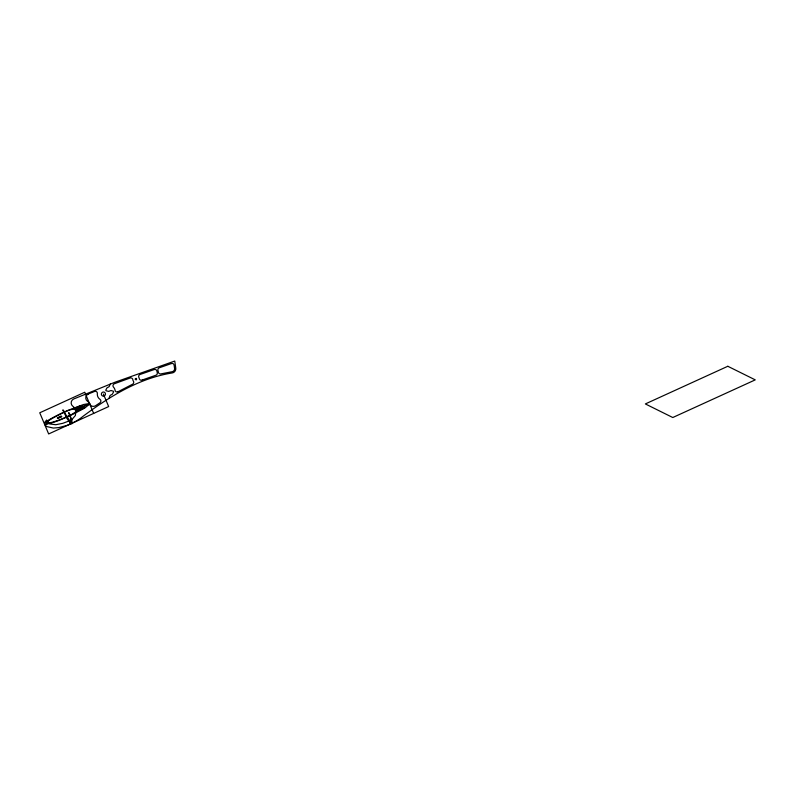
<?xml version="1.0" encoding="UTF-8"?>
<svg xmlns="http://www.w3.org/2000/svg" width="795" height="795" viewBox="0 0 795 795"><rect width="100%" height="100%" fill="white"/><g stroke="black" fill="none" stroke-linecap="round" stroke-linejoin="round"><path stroke-width="1.19" d="M57.508 418.061L61.255 416.351M57.787 418.2L61.533 416.491M88.424 393.952L94.615 391.418A2.087 2.027 -63.6 0 1 97.348 393.525A6.261 6.072 -63.6 0 0 99.991 399.328A2.087 2.027 -63.6 0 1 99.931 402.807L95.638 405.679A4.174 4.045 -63.6 0 1 89.606 403.781M71.878 423.278A50.194 48.664 -63.6 0 0 83.197 416.183C109.71 396.466 139.046 378.241 172.187 372.954A4.174 4.045 -63.6 0 0 175.774 368.145L174.761 361.049L114.947 382.226L73.647 399.01A4.174 4.045 -63.6 0 0 72.733 406.146A9.6 9.311 -63.6 0 1 75.296 409.177L82.829 405.728L83.465 407.249L75.932 410.687L75.376 415.527L72.047 419.392A12.442 12.064 -63.6 0 1 69.88 420.654L62.775 423.328L55.779 424.719L49.777 423.954L46.617 420.028L44.52 422.652L46.448 422.344L47.084 423.854L45.126 425.067L46.696 426.547L53.305 428.068L58.79 427.601L66.661 425.504L70.397 424.013L69.771 422.513L71.272 421.827L71.898 423.338M62.934 410.041L63.481 410.309M68.658 412.873L69.205 413.142M69.254 413.191L69.861 414.453M63.6 410.459L63.759 410.786A7.314 1.153 65.5 0 0 64.465 412.585L70.705 422.264C70.288 420.535 71.331 417.554 69.582 415.119A7.314 1.153 65.5 0 0 68.777 413.311L68.678 413.072M63.361 411.283L62.924 410.17M103.42 394.082L108.657 406.563L48.654 433.951L39.75 412.784L84.757 392.233L93.661 413.41M69.632 414.543L71.967 420.287L71.868 423.765A20.63 3.24 65.5 0 1 70.526 423.248L66.82 418.359L63.779 411.641M109.104 398.037L110.018 395.612A5.028 4.879 -63.6 0 1 111.31 394.777A5.148 4.989 -63.6 0 0 112.353 394.141L113.605 391.885A1.322 1.282 -63.6 0 0 113.317 391.19L111.181 390.574A5.028 4.879 -63.6 0 0 109.72 391.001A5.148 4.989 -63.6 0 1 108.557 391.369L106.113 390.792A1.322 1.282 -63.6 0 1 105.824 390.106L106.838 388.059A5.028 4.879 -63.6 0 1 108.13 387.215A5.148 4.989 -63.6 0 0 109.173 386.579L110.336 383.955M89.557 403.562A5.446 5.287 -63.6 0 0 87.549 401.326A4.174 4.045 -63.6 0 1 88.384 393.972M135.239 379.126C136.899 381.928 137.207 376.363 135.239 379.066M76.916 411.144L71.629 414.523A37.594 7.046 -22.8 0 1 66.214 416.958C51.605 423.844 33.996 427.263 60.46 414.106A37.594 7.046 -22.8 0 1 65.796 411.641C68.996 410.23 74.283 407.428 76.916 411.144M89.765 403.92L84.817 408.014L74.193 413.658A41.479 7.771 -22.8 0 1 66.164 417.325C49.976 424.967 30.29 428.743 59.685 414.116A41.479 7.771 -22.8 0 1 67.714 410.449L83.445 404.536L89.308 403.502L83.336 406.583L89.765 403.92M118.117 391.687L118.028 391.746A2.087 2.027 -63.6 0 1 115.066 390.325A6.261 6.072 -63.6 0 0 113.516 387.165A2.087 2.027 -63.6 0 1 114.341 383.766L130.151 377.993A2.087 2.027 -63.6 0 1 132.805 379.652A3.339 3.24 -63.6 0 0 133.371 381.143A2.087 2.027 -63.6 0 1 132.517 384.253L118.117 391.687M60.986 416.212L57.23 417.932L58.055 418.339L61.811 416.62L60.986 416.212M727.813 366.276L645.351 403.93L672.779 417.524L755.25 379.871L727.813 366.276M142.295 379.98L141.977 380.099A2.087 2.027 -63.6 0 1 139.264 378.559A3.339 3.24 -63.6 0 0 138.886 377.496A2.087 2.027 -63.6 0 1 140.049 374.485L154.25 369.536A2.087 2.027 -63.6 0 1 156.844 370.957L157.271 372.736A2.087 2.027 -63.6 0 1 155.81 375.26L142.295 379.98M171.462 363.534L159.298 367.787A2.087 2.027 -63.6 0 0 157.927 370.281L158.444 372.418A2.087 2.027 -63.6 0 0 160.858 373.898L172.058 371.722A2.922 2.832 -63.6 0 0 174.572 368.353L174.105 365.144A2.087 2.027 -63.6 0 0 171.462 363.534M104.423 395.86A2.087 2.027 -63.6 0 0 104.443 392.263A2.087 2.027 -63.6 0 0 101.382 394.121A2.087 2.027 -63.6 0 0 104.423 395.86M79.579 410.021A3.756 0.706 -22.8 0 0 84.618 407.269A3.756 0.706 -22.8 0 0 79.242 408.839A3.756 0.706 -22.8 0 0 79.579 410.021M76.837 408.66A3.756 0.706 -22.8 0 0 81.875 405.907A3.756 0.706 -22.8 0 0 76.499 407.477A3.756 0.706 -22.8 0 0 76.837 408.66"/></g></svg>
